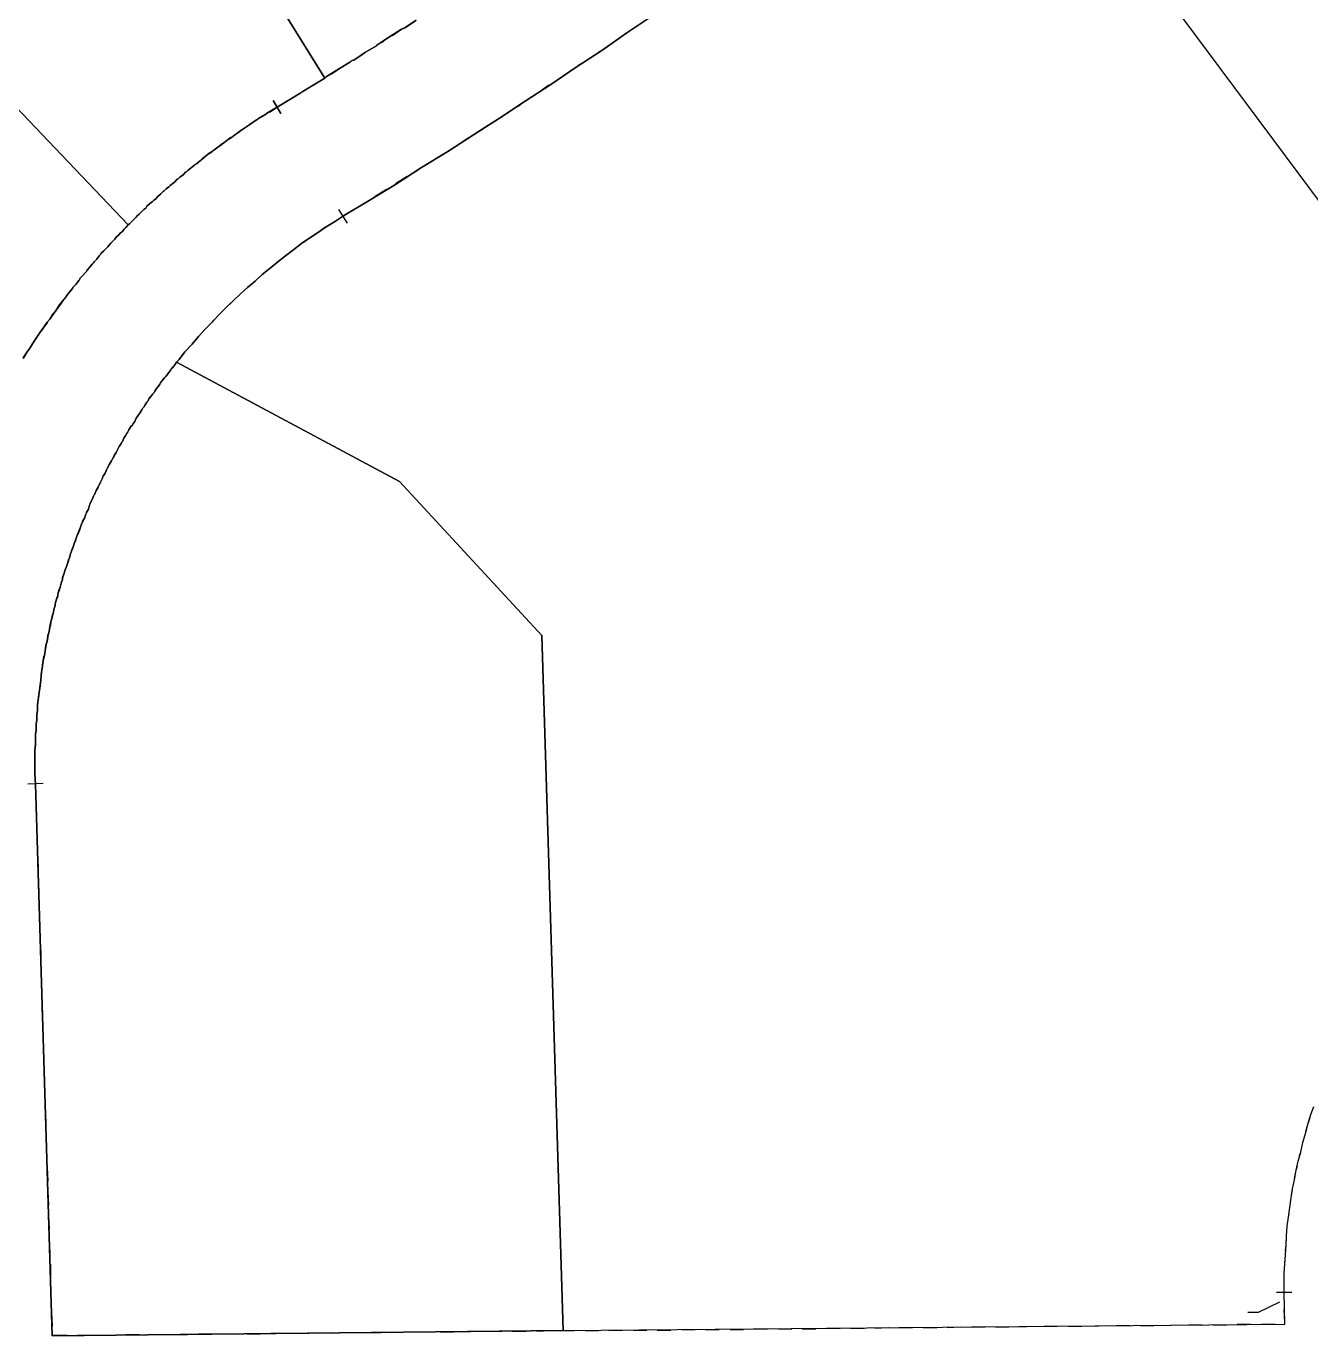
# Model space of a CAD drawing. Extents: x -8 to 2448, y 177 to 3185.
# Drawn here: x 1231.6 to 1710.2, y 1561 to 2048.8 of the extents above; entities that cross this region are included whole.
import ezdxf

# ---------------------------------------------------------------- set-up
doc = ezdxf.new("R2010")
doc.units = 0
doc.layers.add('Cadastral_Map', color=7, linetype='CONTINUOUS')

msp = doc.modelspace()

# ---------------------------------------------------------------- linework, layer by layer
at = {"layer": 'Cadastral_Map', "color": 7}
for points in [[(1799.0792, 1996.0907), (1728.9977, 1962.4905), (1591.4747, 2147.2915)], [(1287.6281, 2118.4914), (1342.8293, 2029.4509)], [(1230.5068, 1925.0503), (1231.9469, 1927.4504), (1232.6669, 1928.4104), (1234.8269, 1931.7704), (1236.987, 1935.1304), (1237.947, 1936.3304), (1239.387, 1938.4904), (1240.347, 1939.6904), (1241.7871, 1941.6104), (1242.7471, 1943.0504), (1243.9471, 1944.9704), (1245.1471, 1946.4105), (1246.3472, 1947.8505), (1246.5872, 1948.3305), (1247.5472, 1949.5305), (1248.7472, 1950.9705), (1248.9872, 1951.4505), (1250.1873, 1952.6505), (1251.1473, 1954.0905), (1251.3873, 1954.3305), (1251.6273, 1954.8105), (1252.5873, 1955.7705), (1253.7873, 1957.2105), (1254.0273, 1957.4505), (1254.2673, 1957.9305), (1255.2274, 1958.8905), (1256.1874, 1960.0905), (1256.6674, 1960.5705), (1256.9074, 1961.0505), (1257.8674, 1962.0105), (1258.8274, 1963.2105), (1259.3075, 1963.6905), (1259.5475, 1964.1705), (1260.5075, 1965.1306), (1261.4675, 1966.0906), (1261.9475, 1966.5706), (1262.4275, 1967.0506), (1263.1475, 1968.0106), (1264.1076, 1968.9706), (1264.5876, 1969.4506), (1265.0676, 1970.1706), (1266.0276, 1970.8906), (1266.7476, 1971.8506), (1267.4676, 1972.3306), (1267.9476, 1973.0506), (1268.6677, 1973.7706), (1269.6277, 1974.7306), (1270.1077, 1975.2106), (1270.8277, 1975.9306), (1271.7877, 1976.8906), (1272.5077, 1977.6106), (1272.9878, 1978.0906), (1273.7078, 1978.8106), (1274.6678, 1979.7706), (1275.3878, 1980.4906), (1276.1078, 1980.9706), (1276.5878, 1981.6906), (1277.5479, 1982.6506), (1278.5079, 1983.3707), (1278.9879, 1983.8507), (1279.7079, 1984.3307), (1280.6679, 1985.2907), (1281.6279, 1986.2507), (1282.108, 1986.7307), (1282.588, 1987.2107), (1283.788, 1988.1707), (1284.748, 1988.8907), (1285.228, 1989.3707), (1285.708, 1989.8507), (1286.9081, 1990.8107), (1287.8681, 1991.7707), (1288.3481, 1992.0107), (1288.8281, 1992.4907), (1290.0281, 1993.4507), (1290.9881, 1994.4107), (1291.4682, 1994.6507), (1291.9482, 1995.1307), (1293.1482, 1996.0907), (1294.3482, 1997.0507), (1294.5882, 1997.2907), (1295.0682, 1997.5307), (1296.5083, 1998.7307), (1297.7083, 1999.6907), (1298.1883, 2000.1707), (1299.6283, 2001.3707), (1301.0684, 2002.3308), (1301.5484, 2002.5708), (1302.9884, 2003.7708), (1304.4284, 2004.7308), (1304.6684, 2004.9708), (1306.3485, 2006.1708), (1307.7885, 2007.3708), (1309.7086, 2008.5708), (1311.1486, 2009.7708), (1313.0686, 2010.9708), (1314.5087, 2011.9308), (1316.6687, 2013.3708), (1318.1087, 2014.3308), (1320.5088, 2015.7708), (1321.4688, 2016.4908), (1325.0689, 2018.6508), (1333.9491, 2023.9309), (1334.4291, 2024.4109), (1337.3092, 2026.0909), (1342.8293, 2029.4509), (1343.3093, 2029.9309), (1344.0293, 2030.4109), (1348.3494, 2033.0509), (1352.4295, 2035.4509), (1352.9095, 2035.9309), (1353.6295, 2036.1709), (1357.9496, 2039.0509), (1362.0297, 2041.451), (1362.5097, 2041.931), (1362.9897, 2042.171), (1367.3098, 2045.051), (1371.3899, 2047.691), (1372.1099, 2047.931), (1372.5899, 2048.171), (1376.91, 2051.051)], [(1464.9919, 2052.731), (1455.3917, 2046.251), (1446.0315, 2039.771), (1436.4313, 2033.5309), (1427.0711, 2027.0509), (1417.4709, 2020.8109), (1407.8707, 2014.5708), (1398.2705, 2008.3308), (1388.6703, 2002.0908), (1378.8301, 1996.0907), (1369.2298, 1989.8507), (1359.3896, 1983.8507), (1349.7894, 1978.0906), (1346.4294, 1975.9306), (1343.3093, 1974.0106), (1340.4292, 1972.0906), (1337.3092, 1969.9306), (1334.1891, 1967.7706), (1331.309, 1965.6106), (1328.189, 1963.2105), (1325.3089, 1961.0505), (1322.4288, 1958.6505), (1319.5488, 1956.2505), (1316.9087, 1953.8505), (1314.0286, 1951.4505), (1311.3886, 1949.0505), (1308.5085, 1946.4105), (1305.8685, 1943.7704), (1303.2284, 1941.1304), (1300.8284, 1938.4904), (1298.1883, 1935.8504), (1295.7882, 1933.2104), (1293.3882, 1930.3304), (1290.7481, 1927.4504), (1288.5881, 1924.5703), (1287.6281, 1923.6103), (1286.9081, 1922.6503), (1286.188, 1921.6903), (1285.708, 1921.2103), (1285.468, 1920.7303), (1284.748, 1919.7703), (1284.028, 1918.8103), (1283.548, 1918.3303), (1283.068, 1917.8503), (1282.348, 1916.8903), (1281.6279, 1915.9303), (1281.3879, 1915.4503), (1280.9079, 1914.7303), (1280.1879, 1913.7703), (1279.4679, 1912.8103), (1279.2279, 1912.3303), (1278.7479, 1911.8503), (1278.0279, 1910.8903), (1277.3078, 1909.9303), (1277.0678, 1909.2103), (1276.5878, 1908.7303), (1275.8678, 1907.7702), (1275.3878, 1906.8102), (1274.9078, 1906.3302), (1274.6678, 1905.8502), (1273.9478, 1904.6502), (1273.2278, 1903.6902), (1272.9878, 1903.2102), (1272.5077, 1902.7302), (1272.0277, 1901.5302), (1271.3077, 1900.5702), (1271.0677, 1900.0902), (1270.5877, 1899.6102), (1269.8677, 1898.4102), (1269.3877, 1897.4502), (1268.9077, 1896.9702), (1268.6677, 1896.4902), (1267.9476, 1895.2902), (1267.4676, 1894.0902), (1267.2276, 1893.8502), (1266.9876, 1893.3702), (1266.2676, 1892.1702), (1265.5476, 1890.9702), (1265.3076, 1890.4902), (1265.0676, 1890.0101), (1264.3476, 1888.8101), (1263.8676, 1887.8501), (1263.6275, 1887.3701), (1263.3875, 1886.8901), (1262.6675, 1885.6901), (1261.9475, 1884.4901), (1261.7075, 1884.0101), (1261.4675, 1883.5301), (1260.9875, 1882.3301), (1260.2675, 1881.1301), (1260.0275, 1880.6501), (1260.0275, 1880.4101), (1259.3075, 1878.9701), (1258.8274, 1877.7701), (1258.5874, 1877.5301), (1258.3474, 1877.0501), (1257.6274, 1875.8501), (1257.1474, 1874.4101), (1256.9074, 1874.1701), (1256.6674, 1873.6901), (1256.1874, 1872.4901), (1255.4674, 1871.05), (1255.4674, 1870.81), (1255.2274, 1870.33), (1254.7474, 1868.89), (1254.0273, 1867.69), (1254.0273, 1867.45), (1253.7873, 1866.97), (1253.3073, 1865.53), (1252.5873, 1864.33), (1252.5873, 1863.85), (1252.3473, 1863.61), (1251.8673, 1862.17), (1251.3873, 1860.97), (1251.1473, 1860.49), (1250.9073, 1860.01), (1250.4273, 1858.81), (1249.9472, 1857.37), (1249.9472, 1857.13), (1249.7072, 1856.65), (1249.2272, 1855.21), (1248.7472, 1854.01), (1248.5072, 1853.53), (1248.5072, 1853.29), (1248.0272, 1851.8499), (1247.5472, 1850.4099), (1247.3072, 1850.1699), (1247.3072, 1849.6899), (1246.8272, 1848.2499), (1246.3472, 1846.8099), (1246.1072, 1846.5699), (1246.1072, 1846.3299), (1245.6272, 1844.6499), (1245.1471, 1843.4499), (1245.1471, 1842.9699), (1245.1471, 1842.7299), (1244.6671, 1841.2899), (1244.1871, 1839.8499), (1244.1871, 1839.6099), (1243.9471, 1839.1299), (1243.4671, 1837.6899), (1243.2271, 1836.2499), (1242.9871, 1836.0099), (1242.9871, 1835.7699), (1242.5071, 1834.0898), (1242.2671, 1832.6498), (1242.2671, 1832.4098), (1242.0271, 1832.1698), (1241.7871, 1830.4898), (1241.3071, 1829.0498), (1241.3071, 1828.8098), (1241.3071, 1828.5698), (1240.8271, 1826.8898), (1240.587, 1825.4498), (1240.347, 1825.2098), (1240.347, 1824.9698), (1240.107, 1823.2898), (1239.627, 1821.8498), (1239.627, 1821.6098), (1239.627, 1821.3698), (1239.387, 1819.6898), (1238.907, 1818.2498), (1238.907, 1818.0098), (1238.907, 1817.7698), (1238.667, 1816.0898), (1238.427, 1814.4097), (1238.187, 1814.1697), (1237.947, 1812.4897), (1237.707, 1810.8097), (1237.707, 1810.5697), (1237.467, 1808.8897), (1237.227, 1807.2097), (1237.227, 1806.9697), (1236.987, 1805.0497), (1236.747, 1803.6097), (1236.747, 1803.3697), (1236.747, 1803.1297), (1236.507, 1801.4497), (1236.267, 1799.7697), (1236.267, 1799.5297), (1236.0269, 1797.8497), (1235.7869, 1796.1696), (1235.7869, 1795.9296), (1235.7869, 1794.0096), (1235.5469, 1792.5696), (1235.5469, 1792.3296), (1235.5469, 1790.4096), (1235.3069, 1788.7296), (1235.3069, 1788.4896), (1235.3069, 1786.5696), (1235.0669, 1785.1296), (1235.0669, 1784.8896), (1235.0669, 1782.9696), (1235.0669, 1781.2896), (1234.8269, 1779.1296), (1234.8269, 1777.6895), (1234.8269, 1777.4495), (1234.8269, 1775.5295), (1234.8269, 1773.8495), (1234.8269, 1770.2495), (1235.0669, 1766.4095), (1241.3071, 1560.9684), (1431.6312, 1562.8884), (1700.4371, 1565.2884), (1700.1971, 1577.0485), (1700.1971, 1580.6485), (1700.1971, 1584.2485), (1700.4371, 1587.6085), (1700.6771, 1591.2085), (1700.9171, 1594.8086), (1701.1571, 1598.1686), (1701.3971, 1601.7686), (1701.8771, 1605.1286), (1702.3571, 1608.7286), (1702.8371, 1612.3287), (1703.3171, 1615.6887), (1704.0371, 1619.0487), (1704.7572, 1622.6487), (1705.4772, 1626.0087), (1706.4372, 1629.3688), (1707.1572, 1632.9688), (1708.1172, 1636.3288), (1709.0773, 1639.6888), (1710.0373, 1643.0488), (1711.2373, 1646.4088)], [(1269.6277, 1974.7306), (1270.1077, 1975.2106), (1270.8277, 1975.9306), (1271.7877, 1976.8906), (1272.5077, 1977.6106), (1272.9878, 1978.0906), (1273.7078, 1978.8106), (1274.6678, 1979.7706), (1275.3878, 1980.4906), (1276.1078, 1980.9706), (1276.5878, 1981.6906), (1277.5479, 1982.6506), (1278.5079, 1983.3707), (1278.9879, 1983.8507), (1279.7079, 1984.3307), (1280.6679, 1985.2907), (1281.6279, 1986.2507), (1282.108, 1986.7307), (1282.588, 1987.2107), (1283.788, 1988.1707), (1284.748, 1988.8907), (1285.228, 1989.3707), (1285.708, 1989.8507), (1286.9081, 1990.8107), (1287.8681, 1991.7707), (1288.3481, 1992.0107), (1288.8281, 1992.4907), (1290.0281, 1993.4507), (1290.9881, 1994.4107), (1291.4682, 1994.6507), (1291.9482, 1995.1307), (1293.1482, 1996.0907), (1294.3482, 1997.0507), (1294.5882, 1997.2907), (1295.0682, 1997.5307), (1296.5083, 1998.7307), (1297.7083, 1999.6907), (1298.1883, 2000.1707), (1299.6283, 2001.3707), (1301.0684, 2002.3308), (1301.5484, 2002.5708), (1302.9884, 2003.7708), (1304.4284, 2004.7308), (1304.6684, 2004.9708), (1306.3485, 2006.1708), (1307.7885, 2007.1308), (1308.0285, 2007.3708), (1309.7086, 2008.5708), (1311.1486, 2009.5308), (1311.3886, 2009.7708), (1313.0686, 2010.9708), (1314.5087, 2011.9308), (1316.6687, 2013.3708), (1318.1087, 2014.3308), (1320.5088, 2015.7708), (1321.4688, 2016.4908), (1325.0689, 2018.6508), (1333.9491, 2023.9309), (1334.4291, 2024.4109), (1337.3092, 2026.0909), (1342.8293, 2029.4509), (1343.3093, 2029.9309), (1344.0293, 2030.4109), (1348.3494, 2033.0509), (1352.4295, 2035.4509), (1352.9095, 2035.9309), (1353.6295, 2036.1709), (1357.9496, 2039.0509), (1362.0297, 2041.451), (1362.5097, 2041.931), (1362.9897, 2042.171), (1367.3098, 2045.051), (1371.3899, 2047.691), (1372.1099, 2047.931), (1372.5899, 2048.171), (1376.19, 2050.571)], [(1287.6281, 1923.6103), (1288.5881, 1924.5703), (1290.7481, 1927.4504), (1293.3882, 1930.3304), (1295.7882, 1933.2104), (1298.1883, 1935.8504), (1300.8284, 1938.4904), (1303.2284, 1941.1304), (1305.8685, 1943.7704), (1308.5085, 1946.4105), (1311.3886, 1949.0505), (1314.0286, 1951.4505), (1316.9087, 1953.8505), (1319.5488, 1956.2505), (1322.4288, 1958.6505), (1325.3089, 1961.0505), (1328.189, 1963.2105), (1331.309, 1965.6106), (1334.1891, 1967.7706), (1337.3092, 1969.9306), (1340.4292, 1972.0906), (1343.3093, 1974.0106), (1346.4294, 1975.9306), (1349.7894, 1978.0906), (1359.3896, 1983.8507), (1369.2298, 1989.8507), (1378.8301, 1996.0907), (1388.6703, 2002.0908), (1398.2705, 2008.3308), (1407.8707, 2014.5708), (1417.4709, 2020.8109), (1427.0711, 2027.0509), (1436.4313, 2033.5309), (1446.0315, 2039.771), (1455.3917, 2046.251), (1464.9919, 2052.731)], [(1205.3063, 2042.171), (1269.6277, 1974.7306)], [(1326.5089, 2016.2508), (1323.6289, 2021.0509), (1326.5089, 2016.2508)], [(1351.2295, 1975.4506), (1348.1094, 1980.4906)], [(1269.6277, 1974.7306), (1268.6677, 1973.7706), (1267.9476, 1973.0506), (1267.4676, 1972.3306), (1266.7476, 1971.8506), (1266.0276, 1970.8906), (1265.0676, 1970.1706), (1264.5876, 1969.4506), (1264.1076, 1968.9706), (1263.1475, 1968.0106), (1262.4275, 1967.0506), (1261.9475, 1966.5706), (1261.4675, 1966.0906), (1260.5075, 1965.1306), (1259.5475, 1964.1705), (1259.3075, 1963.6905), (1258.8274, 1963.2105), (1257.8674, 1962.0105), (1256.9074, 1961.0505), (1256.6674, 1960.5705), (1256.1874, 1960.0905), (1255.2274, 1958.8905), (1254.2673, 1957.9305), (1254.0273, 1957.4505), (1253.7873, 1957.2105), (1252.5873, 1955.7705), (1251.6273, 1954.8105), (1251.3873, 1954.3305), (1251.1473, 1954.0905), (1250.1873, 1952.6505), (1248.9872, 1951.4505), (1248.7472, 1950.9705), (1247.5472, 1949.5305), (1246.5872, 1948.3305), (1246.3472, 1947.8505), (1245.1471, 1946.4105), (1244.1871, 1944.9704), (1243.9471, 1944.7304), (1242.7471, 1943.0504), (1241.7871, 1941.6104), (1240.347, 1939.6904), (1239.387, 1938.4904), (1237.947, 1936.3304), (1236.987, 1935.1304), (1234.8269, 1931.7704), (1232.6669, 1928.4104), (1231.9469, 1927.4504), (1230.5068, 1925.0503)], [(1431.6312, 1562.8884), (1241.3071, 1560.9684), (1235.0669, 1766.4095), (1234.8269, 1770.2495), (1234.8269, 1773.8495), (1234.8269, 1775.5295), (1234.8269, 1777.6895), (1234.8269, 1779.1296), (1235.0669, 1781.2896), (1235.0669, 1782.9696), (1235.0669, 1784.8896), (1235.3069, 1786.5696), (1235.3069, 1788.7296), (1235.5469, 1790.4096), (1235.5469, 1792.3296), (1235.7869, 1794.0096), (1235.7869, 1795.9296), (1236.0269, 1797.8497), (1236.267, 1799.7697), (1236.507, 1801.4497), (1236.747, 1803.3697), (1236.987, 1805.0497), (1237.227, 1806.9697), (1237.467, 1808.8897), (1237.707, 1810.5697), (1237.947, 1812.4897), (1238.427, 1814.1697), (1238.667, 1816.0898), (1238.907, 1818.0098), (1239.387, 1819.6898), (1239.627, 1821.6098), (1240.107, 1823.2898), (1240.347, 1825.2098), (1240.8271, 1826.8898), (1241.3071, 1828.8098), (1241.7871, 1830.4898), (1242.0271, 1832.1698), (1242.2671, 1832.4098), (1242.5071, 1834.0898), (1242.9871, 1835.7699), (1243.2271, 1836.0099), (1243.4671, 1837.6899), (1243.9471, 1839.3699), (1244.1871, 1839.8499), (1244.6671, 1841.2899), (1245.1471, 1842.7299), (1245.1471, 1843.2099), (1245.6272, 1844.6499), (1246.1072, 1846.3299), (1246.3472, 1846.8099), (1246.8272, 1848.2499), (1247.3072, 1849.9299), (1247.5472, 1850.4099), (1248.0272, 1851.8499), (1248.5072, 1853.29), (1248.7472, 1853.77), (1249.2272, 1855.21), (1249.7072, 1856.89), (1249.9472, 1857.37), (1250.4273, 1858.81), (1250.9073, 1860.01), (1251.1473, 1860.73), (1251.8673, 1862.17), (1252.3473, 1863.61), (1252.5873, 1863.85), (1252.5873, 1864.33), (1253.3073, 1865.53), (1253.7873, 1866.97), (1254.0273, 1867.45), (1254.0273, 1867.69), (1254.7474, 1868.89), (1255.2274, 1870.33), (1255.4674, 1870.81), (1255.4674, 1871.05), (1256.1874, 1872.4901), (1256.6674, 1873.6901), (1256.9074, 1874.1701), (1257.1474, 1874.4101), (1257.6274, 1875.8501), (1258.3474, 1877.0501), (1258.5874, 1877.5301), (1258.8274, 1877.7701), (1259.3075, 1878.9701), (1260.0275, 1880.4101), (1260.0275, 1880.6501), (1260.2675, 1881.1301), (1260.9875, 1882.3301), (1261.4675, 1883.5301), (1261.7075, 1884.0101), (1261.9475, 1884.4901), (1262.6675, 1885.6901), (1263.3875, 1886.8901), (1263.6275, 1887.3701), (1263.8676, 1887.8501), (1264.3476, 1888.8101), (1265.0676, 1890.0101), (1265.3076, 1890.4902), (1265.5476, 1890.9702), (1266.2676, 1892.1702), (1266.9876, 1893.3702), (1267.2276, 1893.8502), (1267.4676, 1894.0902), (1267.9476, 1895.2902), (1268.6677, 1896.4902), (1268.9077, 1896.9702), (1269.3877, 1897.4502), (1269.8677, 1898.4102), (1270.5877, 1899.6102), (1271.0677, 1900.0902), (1271.3077, 1900.5702), (1272.0277, 1901.5302), (1272.5077, 1902.7302), (1272.9878, 1903.2102), (1273.2278, 1903.6902), (1273.9478, 1904.6502), (1274.6678, 1905.8502), (1274.9078, 1906.3302), (1275.3878, 1906.8102), (1275.8678, 1907.7702), (1276.5878, 1908.7303), (1277.0678, 1909.2103), (1277.3078, 1909.9303), (1278.0279, 1910.8903), (1278.7479, 1911.8503), (1279.2279, 1912.3303), (1279.4679, 1912.8103), (1280.1879, 1913.7703), (1280.9079, 1914.7303), (1281.3879, 1915.4503), (1281.6279, 1915.9303), (1282.348, 1916.8903), (1283.068, 1917.8503), (1283.548, 1918.3303), (1284.028, 1918.8103), (1284.748, 1919.7703), (1285.468, 1920.7303), (1285.708, 1921.2103), (1286.188, 1921.6903), (1286.9081, 1922.6503), (1287.6281, 1923.6103)], [(1431.6312, 1562.8884), (1423.711, 1821.8498), (1370.6699, 1879.2101), (1287.6281, 1923.6103)], [(1237.947, 1766.6495), (1232.1869, 1766.4095)], [(1431.6312, 1562.8884), (1700.4371, 1565.2884), (1700.1971, 1577.0485), (1700.1971, 1580.6485), (1700.1971, 1584.2485), (1700.4371, 1587.6085), (1700.6771, 1591.2085), (1700.9171, 1594.8086), (1701.1571, 1598.1686), (1701.3971, 1601.7686), (1701.8771, 1605.1286), (1702.3571, 1608.7286), (1702.8371, 1612.3287), (1703.3171, 1615.6887), (1704.0371, 1619.0487), (1704.7572, 1622.6487), (1705.4772, 1626.0087), (1706.4372, 1629.3688), (1707.1572, 1632.9688), (1708.1172, 1636.3288), (1709.0773, 1639.6888), (1710.0373, 1643.0488), (1711.2373, 1646.4088)], [(1703.0771, 1577.0485), (1697.317, 1577.0485)], [(1698.517, 1573.4485), (1690.5969, 1569.6084), (1686.7568, 1569.6084)]]:
    msp.add_lwpolyline(points, dxfattribs=at)
at = {"layer": 'Cadastral_Map', "color": 1}
for points in [[(1287.6281, 2118.4914), (1342.8293, 2029.4509), (1337.3092, 2026.0909), (1334.6691, 2024.4109), (1334.1891, 2024.1709), (1333.9491, 2023.9309), (1325.0689, 2018.6508), (1321.4688, 2016.4908), (1320.5088, 2015.7708), (1318.1087, 2014.3308), (1317.8687, 2014.0908), (1316.6687, 2013.3708), (1314.7487, 2012.1708), (1314.5087, 2011.9308), (1313.0686, 2010.9708), (1311.3886, 2009.7708), (1311.1486, 2009.5308), (1309.7086, 2008.5708), (1308.0285, 2007.3708), (1307.7885, 2007.3708), (1307.5485, 2007.1308), (1306.3485, 2006.1708), (1304.6684, 2004.9708), (1304.4284, 2004.9708), (1304.1884, 2004.7308), (1302.9884, 2003.7708), (1301.5484, 2002.5708), (1301.0684, 2002.3308), (1300.8284, 2002.0908), (1299.6283, 2001.3707), (1298.1883, 2000.1707), (1297.9483, 1999.9307), (1297.4683, 1999.6907), (1296.5083, 1998.7307), (1295.0682, 1997.5307), (1294.5882, 1997.2907), (1294.3482, 1997.0507), (1293.1482, 1996.0907), (1291.9482, 1995.1307), (1291.4682, 1994.6507), (1290.9881, 1994.4107), (1290.0281, 1993.4507), (1288.8281, 1992.4907), (1288.3481, 1992.0107), (1287.8681, 1991.7707), (1286.9081, 1990.8107), (1285.708, 1989.8507), (1285.228, 1989.3707), (1284.748, 1988.8907), (1283.788, 1988.1707), (1282.588, 1987.2107), (1282.108, 1986.7307), (1281.6279, 1986.2507), (1280.6679, 1985.2907), (1279.7079, 1984.3307), (1278.9879, 1983.8507), (1278.5079, 1983.3707), (1277.5479, 1982.6506), (1276.5878, 1981.6906), (1276.1078, 1980.9706), (1275.3878, 1980.4906), (1274.6678, 1979.7706), (1273.7078, 1978.8106), (1272.9878, 1978.0906), (1272.5077, 1977.6106), (1271.7877, 1976.8906), (1270.8277, 1975.9306), (1270.1077, 1975.2106), (1269.6277, 1974.7306), (1268.6677, 1973.7706), (1267.9476, 1973.0506), (1267.4676, 1972.3306), (1266.7476, 1971.8506), (1266.0276, 1970.8906), (1265.0676, 1970.1706), (1264.5876, 1969.4506), (1264.1076, 1968.9706), (1263.1475, 1968.0106), (1262.4275, 1967.0506), (1261.9475, 1966.5706), (1261.4675, 1966.0906), (1260.5075, 1965.1306), (1259.5475, 1964.1705), (1259.3075, 1963.6905), (1258.8274, 1963.2105), (1257.8674, 1962.0105), (1256.9074, 1961.0505), (1256.6674, 1960.5705), (1256.1874, 1960.0905), (1255.2274, 1958.8905), (1254.2673, 1957.9305), (1254.0273, 1957.4505), (1253.7873, 1957.2105), (1252.5873, 1955.7705), (1251.6273, 1954.8105), (1251.3873, 1954.3305), (1251.1473, 1954.0905), (1250.1873, 1952.6505), (1249.2272, 1951.6905), (1248.9872, 1951.2105), (1248.7472, 1950.9705), (1247.5472, 1949.5305), (1246.5872, 1948.3305), (1246.5872, 1948.0905), (1246.3472, 1947.8505), (1245.1471, 1946.4105), (1244.1871, 1945.2104), (1244.1871, 1944.9704), (1243.9471, 1944.7304), (1242.7471, 1943.0504), (1241.7871, 1941.8504), (1241.7871, 1941.6104), (1241.5471, 1941.6104), (1240.347, 1939.6904), (1239.387, 1938.4904), (1239.387, 1938.2504), (1237.947, 1936.3304), (1237.227, 1935.1304), (1236.987, 1935.1304), (1234.8269, 1931.7704), (1232.6669, 1928.4104), (1231.9469, 1927.4504), (1230.5068, 1925.2903)], [(1376.91, 2051.051), (1372.5899, 2048.171), (1372.1099, 2047.931), (1371.3899, 2047.691), (1367.3098, 2045.051), (1362.9897, 2042.171), (1362.5097, 2041.931), (1362.0297, 2041.451), (1357.9496, 2039.0509), (1353.6295, 2036.1709), (1352.9095, 2035.9309), (1352.4295, 2035.4509), (1348.3494, 2033.0509), (1344.0293, 2030.4109), (1343.3093, 2029.9309), (1342.8293, 2029.4509), (1287.6281, 2118.4914)], [(1230.5068, 1925.0503), (1231.9469, 1927.4504), (1232.6669, 1928.4104), (1234.8269, 1931.7704), (1236.987, 1935.1304), (1237.947, 1936.3304), (1239.387, 1938.4904), (1240.347, 1939.6904), (1241.7871, 1941.6104), (1242.7471, 1943.0504), (1243.9471, 1944.9704), (1245.1471, 1946.4105), (1246.3472, 1947.8505), (1246.5872, 1948.3305), (1247.5472, 1949.5305), (1248.7472, 1950.9705), (1248.9872, 1951.4505), (1250.1873, 1952.6505), (1251.1473, 1954.0905), (1251.3873, 1954.3305), (1251.6273, 1954.8105), (1252.5873, 1955.7705), (1253.7873, 1957.2105), (1254.0273, 1957.4505), (1254.2673, 1957.9305), (1255.2274, 1958.8905), (1256.1874, 1960.0905), (1256.6674, 1960.5705), (1256.9074, 1961.0505), (1257.8674, 1962.0105), (1258.8274, 1963.2105), (1259.3075, 1963.6905), (1259.5475, 1964.1705), (1260.5075, 1965.1306), (1261.4675, 1966.0906), (1261.9475, 1966.5706), (1262.4275, 1967.0506), (1263.1475, 1968.0106), (1264.1076, 1968.9706), (1264.5876, 1969.4506), (1265.0676, 1970.1706), (1266.0276, 1970.8906), (1266.7476, 1971.8506), (1267.4676, 1972.3306), (1267.9476, 1973.0506), (1268.6677, 1973.7706), (1269.6277, 1974.7306), (1270.1077, 1975.2106), (1270.8277, 1975.9306), (1271.7877, 1976.8906), (1272.5077, 1977.6106), (1272.9878, 1978.0906), (1273.7078, 1978.8106), (1274.6678, 1979.7706), (1275.3878, 1980.4906), (1276.1078, 1980.9706), (1276.5878, 1981.6906), (1277.5479, 1982.6506), (1278.5079, 1983.3707), (1278.9879, 1983.8507), (1279.7079, 1984.3307), (1280.6679, 1985.2907), (1281.6279, 1986.2507), (1282.108, 1986.7307), (1282.588, 1987.2107), (1283.788, 1988.1707), (1284.748, 1988.8907), (1285.228, 1989.3707), (1285.708, 1989.8507), (1286.9081, 1990.8107), (1287.8681, 1991.7707), (1288.3481, 1992.0107), (1288.8281, 1992.4907), (1290.0281, 1993.4507), (1290.9881, 1994.4107), (1291.4682, 1994.6507), (1291.9482, 1995.1307), (1293.1482, 1996.0907), (1294.3482, 1997.0507), (1294.5882, 1997.2907), (1295.0682, 1997.5307), (1296.5083, 1998.7307), (1297.7083, 1999.6907), (1298.1883, 2000.1707), (1299.6283, 2001.3707), (1301.0684, 2002.3308), (1301.5484, 2002.5708), (1302.9884, 2003.7708), (1304.4284, 2004.7308), (1304.6684, 2004.9708), (1306.3485, 2006.1708), (1307.7885, 2007.3708), (1309.7086, 2008.5708), (1311.1486, 2009.7708), (1313.0686, 2010.9708), (1314.5087, 2011.9308), (1316.6687, 2013.3708), (1318.1087, 2014.3308), (1320.5088, 2015.7708), (1321.4688, 2016.4908), (1325.0689, 2018.6508), (1333.9491, 2023.9309), (1334.4291, 2024.4109), (1337.3092, 2026.0909), (1342.8293, 2029.4509), (1343.3093, 2029.9309), (1344.0293, 2030.4109), (1348.3494, 2033.0509), (1352.4295, 2035.4509), (1352.9095, 2035.9309), (1353.6295, 2036.1709), (1357.9496, 2039.0509), (1362.0297, 2041.451), (1362.5097, 2041.931), (1362.9897, 2042.171), (1367.3098, 2045.051), (1371.3899, 2047.691), (1372.1099, 2047.931), (1372.5899, 2048.171), (1376.91, 2051.051)], [(1235.0669, 1766.4095), (1241.3071, 1560.9684), (1431.6312, 1562.8884), (1423.711, 1821.8498), (1370.6699, 1879.2101), (1287.6281, 1923.6103), (1286.9081, 1922.6503), (1286.188, 1921.6903), (1285.708, 1921.2103), (1285.468, 1920.7303), (1284.748, 1919.7703), (1284.028, 1918.8103), (1283.548, 1918.3303), (1283.068, 1917.8503), (1282.348, 1916.8903), (1281.6279, 1915.9303), (1281.3879, 1915.4503), (1280.9079, 1914.7303), (1280.1879, 1913.7703), (1279.4679, 1912.8103), (1279.2279, 1912.3303), (1278.7479, 1911.8503), (1278.0279, 1910.8903), (1277.3078, 1909.9303), (1277.0678, 1909.2103), (1276.5878, 1908.7303), (1275.8678, 1907.7702), (1275.3878, 1906.8102), (1274.9078, 1906.3302), (1274.6678, 1905.8502), (1273.9478, 1904.6502), (1273.2278, 1903.6902), (1272.9878, 1903.2102), (1272.5077, 1902.7302), (1272.0277, 1901.5302), (1271.3077, 1900.5702), (1271.0677, 1900.0902), (1270.5877, 1899.6102), (1269.8677, 1898.4102), (1269.3877, 1897.4502), (1268.9077, 1896.9702), (1268.6677, 1896.4902), (1267.9476, 1895.2902), (1267.4676, 1894.0902), (1267.2276, 1893.8502), (1266.9876, 1893.3702), (1266.2676, 1892.1702), (1265.5476, 1890.9702), (1265.3076, 1890.4902), (1265.0676, 1890.0101), (1264.3476, 1888.8101), (1263.8676, 1887.8501), (1263.6275, 1887.3701), (1263.3875, 1886.8901), (1262.6675, 1885.6901), (1261.9475, 1884.4901), (1261.7075, 1884.0101), (1261.4675, 1883.5301), (1260.9875, 1882.3301), (1260.2675, 1881.1301), (1260.0275, 1880.6501), (1260.0275, 1880.4101), (1259.3075, 1878.9701), (1258.8274, 1877.7701), (1258.5874, 1877.5301), (1258.3474, 1877.0501), (1257.6274, 1875.8501), (1257.1474, 1874.4101), (1256.9074, 1874.1701), (1256.6674, 1873.6901), (1256.1874, 1872.4901), (1255.4674, 1871.05), (1255.4674, 1870.81), (1255.2274, 1870.33), (1254.7474, 1868.89), (1254.0273, 1867.69), (1254.0273, 1867.45), (1253.7873, 1866.97), (1253.3073, 1865.53), (1252.5873, 1864.33), (1252.5873, 1863.85), (1252.3473, 1863.61), (1251.8673, 1862.17), (1251.1473, 1860.73), (1250.9073, 1860.01), (1250.4273, 1858.81), (1249.9472, 1857.37), (1249.7072, 1856.89), (1249.2272, 1855.21), (1248.7472, 1853.77), (1248.5072, 1853.29), (1248.0272, 1851.8499), (1247.5472, 1850.4099), (1247.3072, 1849.9299), (1246.8272, 1848.2499), (1246.3472, 1846.8099), (1246.1072, 1846.3299), (1245.6272, 1844.6499), (1245.1471, 1843.2099), (1245.1471, 1842.7299), (1244.6671, 1841.2899), (1244.1871, 1839.8499), (1243.9471, 1839.3699), (1243.4671, 1837.6899), (1243.2271, 1836.0099), (1242.9871, 1835.7699), (1242.5071, 1834.0898), (1242.2671, 1832.4098), (1242.0271, 1832.1698), (1241.7871, 1830.4898), (1241.3071, 1828.8098), (1240.8271, 1826.8898), (1240.347, 1825.2098), (1240.107, 1823.2898), (1239.627, 1821.6098), (1239.387, 1819.6898), (1238.907, 1818.0098), (1238.667, 1816.0898), (1238.427, 1814.4097), (1237.947, 1812.4897), (1237.707, 1810.5697), (1237.467, 1808.8897), (1237.227, 1806.9697), (1236.987, 1805.0497), (1236.747, 1803.3697), (1236.507, 1801.4497), (1236.267, 1799.7697), (1236.0269, 1797.8497), (1235.7869, 1795.9296), (1235.7869, 1794.0096), (1235.5469, 1792.3296), (1235.5469, 1790.4096), (1235.3069, 1788.7296), (1235.3069, 1786.5696), (1235.0669, 1784.8896), (1235.0669, 1782.9696), (1235.0669, 1781.2896), (1234.8269, 1779.1296), (1234.8269, 1777.6895), (1234.8269, 1775.5295), (1234.8269, 1773.8495), (1234.8269, 1770.2495), (1235.0669, 1766.4095)]]:
    msp.add_lwpolyline(points, dxfattribs=at)
at = {"layer": 'Cadastral_Map', "color": 2}
for points in [[(1230.5068, 1925.2903), (1231.9469, 1927.4504), (1232.6669, 1928.4104), (1234.8269, 1931.7704), (1236.987, 1935.1304), (1237.227, 1935.1304), (1237.947, 1936.3304), (1239.387, 1938.2504), (1239.387, 1938.4904), (1240.347, 1939.6904), (1241.5471, 1941.6104), (1241.7871, 1941.6104), (1241.7871, 1941.8504), (1242.7471, 1943.0504), (1243.9471, 1944.7304), (1244.1871, 1944.9704), (1244.1871, 1945.2104), (1245.1471, 1946.4105), (1246.3472, 1947.8505), (1246.5872, 1948.0905), (1246.5872, 1948.3305), (1247.5472, 1949.5305), (1248.7472, 1950.9705), (1248.9872, 1951.2105), (1249.2272, 1951.6905), (1250.1873, 1952.6505), (1251.1473, 1954.0905), (1251.3873, 1954.3305), (1251.6273, 1954.8105), (1252.5873, 1955.7705), (1253.7873, 1957.2105), (1254.0273, 1957.4505), (1254.2673, 1957.9305), (1255.2274, 1958.8905), (1256.1874, 1960.0905), (1256.6674, 1960.5705), (1256.9074, 1961.0505), (1257.8674, 1962.0105), (1258.8274, 1963.2105), (1259.3075, 1963.6905), (1259.5475, 1964.1705), (1260.5075, 1965.1306), (1261.4675, 1966.0906), (1261.9475, 1966.5706), (1262.4275, 1967.0506), (1263.1475, 1968.0106), (1264.1076, 1968.9706), (1264.5876, 1969.4506), (1265.0676, 1970.1706), (1266.0276, 1970.8906), (1266.7476, 1971.8506), (1267.4676, 1972.3306), (1267.9476, 1973.0506), (1268.6677, 1973.7706), (1269.6277, 1974.7306), (1270.1077, 1975.2106), (1270.8277, 1975.9306), (1271.7877, 1976.8906), (1272.5077, 1977.6106), (1272.9878, 1978.0906), (1273.7078, 1978.8106), (1274.6678, 1979.7706), (1275.3878, 1980.4906), (1276.1078, 1980.9706), (1276.5878, 1981.6906), (1277.5479, 1982.6506), (1278.5079, 1983.3707), (1278.9879, 1983.8507), (1279.7079, 1984.3307), (1280.6679, 1985.2907), (1281.6279, 1986.2507), (1282.108, 1986.7307), (1282.588, 1987.2107), (1283.788, 1988.1707), (1284.748, 1988.8907), (1285.228, 1989.3707), (1285.708, 1989.8507), (1286.9081, 1990.8107), (1287.8681, 1991.7707), (1288.3481, 1992.0107), (1288.8281, 1992.4907), (1290.0281, 1993.4507), (1290.9881, 1994.4107), (1291.4682, 1994.6507), (1291.9482, 1995.1307), (1293.1482, 1996.0907), (1294.3482, 1997.0507), (1294.5882, 1997.2907), (1295.0682, 1997.5307), (1296.5083, 1998.7307), (1297.4683, 1999.6907), (1297.9483, 1999.9307), (1298.1883, 2000.1707), (1299.6283, 2001.3707), (1300.8284, 2002.0908), (1301.0684, 2002.3308), (1301.5484, 2002.5708), (1302.9884, 2003.7708), (1304.1884, 2004.7308), (1304.4284, 2004.9708), (1304.6684, 2004.9708), (1306.3485, 2006.1708), (1307.5485, 2007.1308), (1307.7885, 2007.3708), (1308.0285, 2007.3708), (1309.7086, 2008.5708), (1311.1486, 2009.5308), (1311.3886, 2009.7708), (1313.0686, 2010.9708), (1314.5087, 2011.9308), (1314.7487, 2012.1708), (1316.6687, 2013.3708), (1317.8687, 2014.0908), (1318.1087, 2014.3308), (1320.5088, 2015.7708), (1321.4688, 2016.4908), (1325.0689, 2018.6508), (1333.9491, 2023.9309), (1334.1891, 2024.1709), (1334.6691, 2024.4109), (1337.3092, 2026.0909), (1342.8293, 2029.4509), (1343.3093, 2029.9309), (1344.0293, 2030.4109), (1348.3494, 2033.0509), (1352.4295, 2035.4509), (1352.9095, 2035.9309), (1353.6295, 2036.1709), (1357.9496, 2039.0509), (1362.0297, 2041.451), (1362.5097, 2041.931), (1362.9897, 2042.171), (1367.3098, 2045.051), (1371.3899, 2047.691), (1372.1099, 2047.931), (1372.5899, 2048.171), (1376.91, 2051.051)], [(1368.0298, 2045.291), (1371.3899, 2047.691), (1372.1099, 2047.931), (1372.1099, 2048.171)], [(1456.3517, 2046.971), (1455.3917, 2046.251), (1452.2717, 2044.091)], [(1360.3497, 2040.491), (1362.0297, 2041.451), (1362.5097, 2041.931), (1362.9897, 2042.171), (1364.6697, 2043.131)], [(1448.9116, 2041.691), (1446.0315, 2039.771), (1444.8315, 2039.0509)], [(1352.9095, 2035.6909), (1352.9095, 2035.9309), (1353.6295, 2036.1709), (1356.9896, 2038.3309)], [(1441.4714, 2036.6509), (1437.1513, 2034.0109)], [(1345.2293, 2030.8909), (1348.3494, 2033.0509), (1349.3094, 2033.5309)], [(1434.0313, 2031.6109), (1429.7112, 2028.9709)], [(1337.5492, 2026.3309), (1341.8693, 2028.9709)], [(1426.3511, 2026.8109), (1422.271, 2023.9309)], [(1329.869, 2021.5309), (1333.9491, 2023.9309), (1334.1891, 2024.1709)], [(1418.9109, 2021.7709), (1417.4709, 2020.8109), (1414.8308, 2018.8908)], [(1314.5087, 2011.9308), (1314.7487, 2012.1708), (1316.6687, 2013.3708), (1317.8687, 2014.0908), (1318.1087, 2014.3308), (1318.8288, 2014.8108)], [(1322.1888, 2016.7308), (1325.0689, 2018.6508), (1326.5089, 2019.3708)], [(1411.4708, 2016.7308), (1407.8707, 2014.5708), (1407.1507, 2014.0908)], [(1307.3085, 2006.8908), (1307.5485, 2007.1308), (1307.7885, 2007.3708), (1308.0285, 2007.3708), (1309.7086, 2008.5708), (1311.1486, 2009.5308), (1311.3886, 2009.7708)], [(1403.7906, 2011.9308), (1399.7105, 2009.2908)], [(1396.3504, 2007.1308), (1392.0303, 2004.2508)], [(1299.8683, 2001.3707), (1300.8284, 2002.0908), (1301.0684, 2002.3308), (1301.5484, 2002.5708), (1302.9884, 2003.7708), (1303.9484, 2004.4908)], [(1388.6703, 2002.0908), (1384.3502, 1999.4507)], [(1292.9082, 1995.8507), (1293.1482, 1996.0907), (1294.3482, 1997.0507), (1294.5882, 1997.2907), (1295.0682, 1997.5307), (1296.5083, 1998.7307), (1296.7483, 1998.9707)], [(1380.9901, 1997.2907), (1378.8301, 1996.0907), (1376.91, 1994.6507)], [(1285.948, 1990.0907), (1286.9081, 1990.8107), (1287.8681, 1991.7707), (1288.3481, 1992.0107), (1288.8281, 1992.4907), (1289.7881, 1993.4507)], [(1373.5499, 1992.7307), (1369.2298, 1990.0907)], [(1279.2279, 1984.0907), (1279.7079, 1984.3307), (1280.6679, 1985.2907), (1281.6279, 1986.2507), (1282.108, 1986.7307), (1282.588, 1987.2107), (1283.068, 1987.4507)], [(1365.8698, 1987.9307), (1361.5497, 1985.2907)], [(1272.7477, 1977.8506), (1272.9878, 1978.0906), (1273.7078, 1978.8106), (1274.6678, 1979.7706), (1275.3878, 1980.4906), (1276.1078, 1980.9706), (1276.3478, 1981.4506)], [(1358.1896, 1983.1306), (1353.8695, 1980.4906)], [(1350.5094, 1978.5706), (1349.7894, 1978.0906), (1346.4294, 1975.9306), (1346.1893, 1975.9306)], [(1266.5076, 1971.3706), (1266.7476, 1971.8506), (1267.4676, 1972.3306), (1267.9476, 1973.0506), (1268.6677, 1973.7706), (1269.6277, 1974.7306), (1269.8677, 1974.9706)], [(1342.8293, 1973.7706), (1340.4292, 1972.0906), (1338.7492, 1970.8906)], [(1260.2675, 1964.8906), (1260.5075, 1965.1306), (1261.4675, 1966.0906), (1261.9475, 1966.5706), (1262.4275, 1967.0506), (1263.1475, 1968.0106), (1263.6275, 1968.4906)], [(1335.3891, 1968.4906), (1334.1891, 1967.7706), (1331.309, 1965.6106)], [(1254.5073, 1958.1705), (1255.2274, 1958.8905), (1256.1874, 1960.0905), (1256.6674, 1960.5705), (1256.9074, 1961.0505), (1257.6274, 1961.7705)], [(1328.189, 1963.2105), (1325.3089, 1961.0505), (1324.3489, 1960.0905)], [(1321.2288, 1957.6905), (1319.5488, 1956.2505), (1317.3887, 1954.3305)], [(1248.7472, 1951.2105), (1248.9872, 1951.2105), (1249.2272, 1951.6905), (1250.1873, 1952.6505), (1251.1473, 1954.0905), (1251.3873, 1954.3305), (1251.6273, 1954.8105), (1251.8673, 1955.0505)], [(1314.2687, 1951.6905), (1314.0286, 1951.4505), (1311.3886, 1949.0505), (1310.6686, 1948.3305)], [(1243.2271, 1944.0104), (1243.9471, 1944.7304), (1244.1871, 1944.9704), (1244.1871, 1945.2104), (1245.1471, 1946.4105), (1246.3472, 1947.8505), (1246.3472, 1947.8505)], [(1307.7885, 1945.6904), (1305.8685, 1943.7704), (1304.1884, 1942.0904)], [(1238.187, 1936.5704), (1239.387, 1938.2504), (1239.387, 1938.4904), (1240.347, 1939.6904), (1241.0671, 1940.6504)], [(1301.3084, 1939.2104), (1300.8284, 1938.4904), (1298.1883, 1935.8504), (1297.9483, 1935.6104)], [(1233.1469, 1929.1304), (1234.8269, 1931.7704), (1235.7869, 1933.2104)], [(1295.3082, 1932.7304), (1293.3882, 1930.3304), (1291.9482, 1928.8903)], [(1289.5481, 1925.7703), (1288.5881, 1924.5703), (1287.6281, 1923.6103), (1286.9081, 1922.6503), (1286.188, 1921.9303)], [(1283.788, 1918.8103), (1283.548, 1918.3303), (1283.068, 1917.8503), (1282.348, 1916.8903), (1281.6279, 1915.9303), (1281.3879, 1915.4503), (1280.9079, 1914.7303), (1280.9079, 1914.7303)], [(1278.5079, 1911.3703), (1278.0279, 1910.8903), (1277.3078, 1909.9303), (1277.0678, 1909.2103), (1276.5878, 1908.7303), (1275.8678, 1907.7702), (1275.6278, 1907.2902)], [(1273.4678, 1903.9302), (1273.2278, 1903.6902), (1272.9878, 1903.2102), (1272.5077, 1902.7302), (1272.0277, 1901.5302), (1271.3077, 1900.5702), (1271.0677, 1900.0902), (1270.8277, 1899.8502)], [(1268.6677, 1896.4902), (1267.9476, 1895.2902), (1267.4676, 1894.0902), (1267.2276, 1893.8502), (1266.9876, 1893.3702), (1266.2676, 1892.1702), (1266.2676, 1892.1702)], [(1264.3476, 1888.5701), (1263.8676, 1887.8501), (1263.6275, 1887.3701), (1263.3875, 1886.8901), (1262.6675, 1885.6901), (1261.9475, 1884.4901), (1261.9475, 1884.2501)], [(1260.0275, 1880.6501), (1260.0275, 1880.4101), (1259.3075, 1878.9701), (1258.8274, 1877.7701), (1258.5874, 1877.5301), (1258.3474, 1877.0501), (1257.8674, 1876.0901)], [(1256.1874, 1872.4901), (1255.4674, 1871.05), (1255.4674, 1870.81), (1255.2274, 1870.33), (1254.7474, 1868.89), (1254.2673, 1867.93)], [(1252.5873, 1864.33), (1252.5873, 1863.85), (1252.3473, 1863.61), (1251.8673, 1862.17), (1251.3873, 1860.97), (1251.1473, 1860.49), (1250.9073, 1860.01), (1250.9073, 1859.53)], [(1249.4672, 1855.93), (1249.2272, 1855.21), (1248.7472, 1854.01), (1248.5072, 1853.53), (1248.5072, 1853.29), (1248.0272, 1851.8499), (1247.7872, 1851.1299)], [(1246.3472, 1847.2899), (1246.3472, 1846.8099), (1246.1072, 1846.5699), (1246.1072, 1846.3299), (1245.6272, 1844.6499), (1245.1471, 1843.4499), (1245.1471, 1842.9699), (1245.1471, 1842.7299), (1244.9071, 1842.4899)], [(1243.9471, 1838.6499), (1243.4671, 1837.6899), (1243.2271, 1836.2499), (1242.9871, 1836.0099), (1242.9871, 1835.7699), (1242.5071, 1834.0898), (1242.5071, 1833.8498)], [(1241.5471, 1830.0098), (1241.3071, 1829.0498), (1241.3071, 1828.8098), (1241.3071, 1828.5698), (1240.8271, 1826.8898), (1240.587, 1825.4498), (1240.347, 1825.2098), (1240.347, 1825.2098)], [(1239.627, 1821.1298), (1239.387, 1819.6898), (1238.907, 1818.2498), (1238.907, 1818.0098), (1238.907, 1817.7698), (1238.667, 1816.3298)], [(1237.947, 1812.2497), (1237.707, 1810.8097), (1237.707, 1810.5697), (1237.467, 1808.8897), (1237.227, 1807.4497)], [(1236.747, 1803.3697), (1236.747, 1803.1297), (1236.507, 1801.4497), (1236.267, 1799.7697), (1236.267, 1799.5297), (1236.0269, 1798.5697)], [(1235.7869, 1794.4896), (1235.7869, 1794.0096), (1235.5469, 1792.5696), (1235.5469, 1792.3296), (1235.5469, 1790.4096), (1235.3069, 1789.4496)], [(1235.0669, 1785.6096), (1235.0669, 1785.1296), (1235.0669, 1784.8896), (1235.0669, 1782.9696), (1235.0669, 1781.2896), (1235.0669, 1780.5696)], [(1234.8269, 1776.4895), (1234.8269, 1775.5295), (1234.8269, 1773.8495), (1234.8269, 1771.4495)], [(1234.8269, 1767.6095), (1235.0669, 1766.4095), (1235.0669, 1762.5695)], [(1235.3069, 1758.4894), (1235.3069, 1753.4494)], [(1235.5469, 1749.6094), (1235.5469, 1744.5694)], [(1235.7869, 1740.4893), (1236.0269, 1735.4493)], [(1236.0269, 1731.6093), (1236.267, 1726.5693)], [(1236.267, 1722.4893), (1236.507, 1717.4492)], [(1236.507, 1713.6092), (1236.747, 1708.5692)], [(1236.987, 1704.4892), (1236.987, 1699.6891)], [(1237.227, 1695.6091), (1237.227, 1690.5691)], [(1237.467, 1686.4891), (1237.467, 1681.689)], [(1237.707, 1677.609), (1237.947, 1672.569)], [(1237.947, 1668.489), (1238.187, 1663.6889)], [(1238.187, 1659.6089), (1238.427, 1654.5689)], [(1238.427, 1650.4889), (1238.667, 1645.6888)], [(1238.907, 1641.6088), (1238.907, 1636.5688)], [(1708.3572, 1637.0488), (1709.0773, 1639.6888), (1709.7973, 1641.8488)], [(1239.147, 1632.4888), (1239.147, 1627.6887)], [(1705.9572, 1628.1687), (1706.4372, 1629.3688), (1707.1572, 1632.9688), (1707.1572, 1633.2088)], [(1239.387, 1623.6087), (1239.627, 1618.5687)], [(1704.0371, 1619.5287), (1704.7572, 1622.6487), (1705.2372, 1624.3287)], [(1239.627, 1614.7287), (1239.867, 1609.6886)], [(1702.5971, 1610.6487), (1702.8371, 1612.3287), (1703.3171, 1615.4487)], [(1239.867, 1605.6086), (1240.107, 1600.5686)], [(1701.3971, 1601.7686), (1701.8771, 1605.1286), (1702.1171, 1606.5686)], [(1240.107, 1596.7286), (1240.347, 1591.6885)], [(1700.6771, 1592.6486), (1700.9171, 1594.8086), (1701.1571, 1597.6886)], [(1240.587, 1587.6085), (1240.587, 1582.5685)], [(1700.1971, 1583.7685), (1700.1971, 1584.2485), (1700.4371, 1587.6085), (1700.4371, 1588.8085)], [(1240.8271, 1578.7285), (1240.8271, 1573.6884)], [(1700.1971, 1574.6485), (1700.1971, 1577.0485), (1700.1971, 1579.6885)], [(1700.4371, 1565.7684), (1700.1971, 1570.8084)], [(1241.0671, 1569.6084), (1241.3071, 1564.5684)], [(1241.7871, 1561.2084), (1246.8272, 1561.2084)], [(1250.6673, 1561.2084), (1255.7074, 1561.2084)], [(1259.7875, 1561.2084), (1264.8276, 1561.2084)], [(1268.6677, 1561.4484), (1273.7078, 1561.4484)], [(1277.7879, 1561.4484), (1282.828, 1561.4484)], [(1286.668, 1561.4484), (1291.7082, 1561.4484)], [(1295.7882, 1561.6884), (1300.8284, 1561.6884)], [(1304.6684, 1561.6884), (1309.7086, 1561.6884)], [(1313.7886, 1561.6884), (1318.8288, 1561.6884)], [(1322.6688, 1561.9284), (1327.7089, 1561.9284)], [(1331.789, 1561.9284), (1336.8291, 1561.9284)], [(1340.6692, 1561.9284), (1345.7093, 1562.1684)], [(1349.7894, 1562.1684), (1354.8295, 1562.1684)], [(1358.6696, 1562.1684), (1363.7097, 1562.1684)], [(1367.7898, 1562.1684), (1372.8299, 1562.4084)], [(1376.67, 1562.4084), (1381.7101, 1562.4084)], [(1385.7902, 1562.4084), (1390.8303, 1562.4084)], [(1394.6704, 1562.4084), (1399.7105, 1562.6484)], [(1403.7906, 1562.6484), (1408.8307, 1562.6484)], [(1412.6708, 1562.6484), (1417.7109, 1562.6484)], [(1421.791, 1562.6484), (1426.8311, 1562.8884)], [(1430.6712, 1562.8884), (1431.6312, 1562.8884), (1435.7113, 1562.8884)], [(1439.7914, 1562.8884), (1444.8315, 1562.8884)], [(1448.6716, 1562.8884), (1453.7117, 1563.1284)], [(1457.7918, 1563.1284), (1462.8319, 1563.1284)], [(1466.672, 1563.1284), (1471.7121, 1563.1284)], [(1475.7922, 1563.3684), (1480.8323, 1563.3684)], [(1484.6724, 1563.3684), (1489.7125, 1563.3684)], [(1493.7926, 1563.3684), (1498.8327, 1563.3684)], [(1502.6728, 1563.6084), (1507.7129, 1563.6084)], [(1511.793, 1563.6084), (1516.8331, 1563.6084)], [(1520.6731, 1563.6084), (1525.7133, 1563.6084)], [(1529.7933, 1563.8484), (1534.8334, 1563.8484)], [(1538.6735, 1563.8484), (1543.7137, 1563.8484)], [(1547.7937, 1563.8484), (1552.8339, 1564.0884)], [(1556.6739, 1564.0884), (1561.714, 1564.0884)], [(1565.7941, 1564.0884), (1570.8342, 1564.0884)], [(1574.6743, 1564.0884), (1579.7144, 1564.3284)], [(1583.7945, 1564.3284), (1588.8346, 1564.3284)], [(1592.6747, 1564.3284), (1597.7148, 1564.3284)], [(1601.7949, 1564.3284), (1606.835, 1564.5684)], [(1610.6751, 1564.5684), (1615.7152, 1564.5684)], [(1619.7953, 1564.5684), (1624.8354, 1564.5684)], [(1628.6755, 1564.5684), (1633.7156, 1564.8084)], [(1637.7957, 1564.8084), (1642.8358, 1564.8084)], [(1646.6759, 1564.8084), (1651.716, 1564.8084)], [(1655.7961, 1564.8084), (1660.8362, 1565.0484)], [(1664.6763, 1565.0484), (1669.7164, 1565.0484)], [(1673.7965, 1565.0484), (1678.8366, 1565.0484)], [(1682.6767, 1565.2884), (1687.7168, 1565.2884)], [(1691.7969, 1565.2884), (1696.837, 1565.2884)]]:
    msp.add_lwpolyline(points, dxfattribs=at)
at = {"layer": 'Cadastral_Map', "color": 1}
msp.add_lwpolyline([(1431.6312, 1562.8884), (1241.3071, 1560.9684), (1235.0669, 1766.4095), (1234.8269, 1770.2495), (1234.8269, 1773.8495), (1234.8269, 1775.5295), (1234.8269, 1777.4495), (1234.8269, 1777.6895), (1234.8269, 1779.1296), (1235.0669, 1781.2896), (1235.0669, 1782.9696), (1235.0669, 1784.8896), (1235.0669, 1785.1296), (1235.3069, 1786.5696), (1235.3069, 1788.4896), (1235.3069, 1788.7296), (1235.5469, 1790.4096), (1235.5469, 1792.3296), (1235.5469, 1792.5696), (1235.7869, 1794.0096), (1235.7869, 1795.9296), (1235.7869, 1796.1696), (1236.0269, 1797.8497), (1236.267, 1799.5297), (1236.267, 1799.7697), (1236.507, 1801.4497), (1236.747, 1803.1297), (1236.747, 1803.3697), (1236.747, 1803.6097), (1236.987, 1805.0497), (1237.227, 1806.9697), (1237.227, 1807.2097), (1237.467, 1808.8897), (1237.707, 1810.5697), (1237.707, 1810.8097), (1237.947, 1812.4897), (1238.187, 1814.1697), (1238.427, 1814.4097), (1238.667, 1816.0898), (1238.907, 1817.7698), (1238.907, 1818.0098), (1238.907, 1818.2498), (1239.387, 1819.6898), (1239.627, 1821.3698), (1239.627, 1821.6098), (1239.627, 1821.8498), (1240.107, 1823.2898), (1240.347, 1824.9698), (1240.347, 1825.2098), (1240.587, 1825.4498), (1240.8271, 1826.8898), (1241.3071, 1828.5698), (1241.3071, 1828.8098), (1241.3071, 1829.0498), (1241.7871, 1830.4898), (1242.0271, 1832.1698), (1242.2671, 1832.4098), (1242.2671, 1832.6498), (1242.5071, 1834.0898), (1242.9871, 1835.7699), (1242.9871, 1836.0099), (1243.2271, 1836.2499), (1243.4671, 1837.6899), (1243.9471, 1839.1299), (1244.1871, 1839.6099), (1244.1871, 1839.8499), (1244.6671, 1841.2899), (1245.1471, 1842.7299), (1245.1471, 1842.9699), (1245.1471, 1843.4499), (1245.6272, 1844.6499), (1246.1072, 1846.3299), (1246.1072, 1846.5699), (1246.3472, 1846.8099), (1246.8272, 1848.2499), (1247.3072, 1849.6899), (1247.3072, 1850.1699), (1247.5472, 1850.4099), (1248.0272, 1851.8499), (1248.5072, 1853.29), (1248.5072, 1853.53), (1248.7472, 1854.01), (1249.2272, 1855.21), (1249.7072, 1856.65), (1249.9472, 1857.13), (1249.9472, 1857.37), (1250.4273, 1858.81), (1250.9073, 1860.01), (1251.1473, 1860.49), (1251.3873, 1860.97), (1251.8673, 1862.17), (1252.3473, 1863.61), (1252.5873, 1863.85), (1252.5873, 1864.33), (1253.3073, 1865.53), (1253.7873, 1866.97), (1254.0273, 1867.45), (1254.0273, 1867.69), (1254.7474, 1868.89), (1255.2274, 1870.33), (1255.4674, 1870.81), (1255.4674, 1871.05), (1256.1874, 1872.4901), (1256.6674, 1873.6901), (1256.9074, 1874.1701), (1257.1474, 1874.4101), (1257.6274, 1875.8501), (1258.3474, 1877.0501), (1258.5874, 1877.5301), (1258.8274, 1877.7701), (1259.3075, 1878.9701), (1260.0275, 1880.4101), (1260.0275, 1880.6501), (1260.2675, 1881.1301), (1260.9875, 1882.3301), (1261.4675, 1883.5301), (1261.7075, 1884.0101), (1261.9475, 1884.4901), (1262.6675, 1885.6901), (1263.3875, 1886.8901), (1263.6275, 1887.3701), (1263.8676, 1887.8501), (1264.3476, 1888.8101), (1265.0676, 1890.0101), (1265.3076, 1890.4902), (1265.5476, 1890.9702), (1266.2676, 1892.1702), (1266.9876, 1893.3702), (1267.2276, 1893.8502), (1267.4676, 1894.0902), (1267.9476, 1895.2902), (1268.6677, 1896.4902), (1268.9077, 1896.9702), (1269.3877, 1897.4502), (1269.8677, 1898.4102), (1270.5877, 1899.6102), (1271.0677, 1900.0902), (1271.3077, 1900.5702), (1272.0277, 1901.5302), (1272.5077, 1902.7302), (1272.9878, 1903.2102), (1273.2278, 1903.6902), (1273.9478, 1904.6502), (1274.6678, 1905.8502), (1274.9078, 1906.3302), (1275.3878, 1906.8102), (1275.8678, 1907.7702), (1276.5878, 1908.7303), (1277.0678, 1909.2103), (1277.3078, 1909.9303), (1278.0279, 1910.8903), (1278.7479, 1911.8503), (1279.2279, 1912.3303), (1279.4679, 1912.8103), (1280.1879, 1913.7703), (1280.9079, 1914.7303), (1281.3879, 1915.4503), (1281.6279, 1915.9303), (1282.348, 1916.8903), (1283.068, 1917.8503), (1283.548, 1918.3303), (1284.028, 1918.8103), (1284.748, 1919.7703), (1285.468, 1920.7303), (1285.708, 1921.2103), (1286.188, 1921.6903), (1286.9081, 1922.6503), (1287.6281, 1923.6103), (1370.6699, 1879.2101), (1423.711, 1821.8498), (1431.6312, 1562.8884), (1431.6312, 1562.8884)], close=True, dxfattribs=at)
at = {"layer": 'Cadastral_Map', "color": 7}
msp.add_lwpolyline([(1235.0669, 1766.4095), (1241.3071, 1560.9684), (1431.6312, 1562.8884), (1423.711, 1821.8498), (1370.6699, 1879.2101), (1287.6281, 1923.6103), (1286.9081, 1922.6503), (1286.188, 1921.6903), (1285.708, 1921.2103), (1285.468, 1920.7303), (1284.748, 1919.7703), (1284.028, 1918.8103), (1283.548, 1918.3303), (1283.068, 1917.8503), (1282.348, 1916.8903), (1281.6279, 1915.9303), (1281.3879, 1915.4503), (1280.9079, 1914.7303), (1280.1879, 1913.7703), (1279.4679, 1912.8103), (1279.2279, 1912.3303), (1278.7479, 1911.8503), (1278.0279, 1910.8903), (1277.3078, 1909.9303), (1277.0678, 1909.2103), (1276.5878, 1908.7303), (1275.8678, 1907.7702), (1275.3878, 1906.8102), (1274.9078, 1906.3302), (1274.6678, 1905.8502), (1273.9478, 1904.6502), (1273.2278, 1903.6902), (1272.9878, 1903.2102), (1272.5077, 1902.7302), (1272.0277, 1901.5302), (1271.3077, 1900.5702), (1271.0677, 1900.0902), (1270.5877, 1899.6102), (1269.8677, 1898.4102), (1269.3877, 1897.4502), (1268.9077, 1896.9702), (1268.6677, 1896.4902), (1267.9476, 1895.2902), (1267.4676, 1894.0902), (1267.2276, 1893.8502), (1266.9876, 1893.3702), (1266.2676, 1892.1702), (1265.5476, 1890.9702), (1265.3076, 1890.4902), (1265.0676, 1890.0101), (1264.3476, 1888.8101), (1263.8676, 1887.8501), (1263.6275, 1887.3701), (1263.3875, 1886.8901), (1262.6675, 1885.6901), (1261.9475, 1884.4901), (1261.7075, 1884.0101), (1261.4675, 1883.5301), (1260.9875, 1882.3301), (1260.2675, 1881.1301), (1260.0275, 1880.6501), (1260.0275, 1880.4101), (1259.3075, 1878.9701), (1258.8274, 1877.7701), (1258.5874, 1877.5301), (1258.3474, 1877.0501), (1257.6274, 1875.8501), (1257.1474, 1874.4101), (1256.9074, 1874.1701), (1256.6674, 1873.6901), (1256.1874, 1872.4901), (1255.4674, 1871.05), (1255.4674, 1870.81), (1255.2274, 1870.33), (1254.7474, 1868.89), (1254.0273, 1867.69), (1254.0273, 1867.45), (1253.7873, 1866.97), (1253.3073, 1865.53), (1252.5873, 1864.33), (1252.5873, 1863.85), (1252.3473, 1863.61), (1251.8673, 1862.17), (1251.1473, 1860.73), (1250.9073, 1860.01), (1250.4273, 1858.81), (1249.9472, 1857.37), (1249.7072, 1856.89), (1249.2272, 1855.21), (1248.7472, 1853.77), (1248.5072, 1853.29), (1248.0272, 1851.8499), (1247.5472, 1850.4099), (1247.3072, 1849.9299), (1246.8272, 1848.2499), (1246.3472, 1846.8099), (1246.1072, 1846.3299), (1245.6272, 1844.6499), (1245.1471, 1843.2099), (1245.1471, 1842.7299), (1244.6671, 1841.2899), (1244.1871, 1839.8499), (1243.9471, 1839.3699), (1243.4671, 1837.6899), (1243.2271, 1836.0099), (1242.9871, 1835.7699), (1242.5071, 1834.0898), (1242.2671, 1832.4098), (1242.0271, 1832.1698), (1241.7871, 1830.4898), (1241.3071, 1828.8098), (1240.8271, 1826.8898), (1240.347, 1825.2098), (1240.107, 1823.2898), (1239.627, 1821.6098), (1239.387, 1819.6898), (1238.907, 1818.0098), (1238.667, 1816.0898), (1238.427, 1814.4097), (1237.947, 1812.4897), (1237.707, 1810.5697), (1237.467, 1808.8897), (1237.227, 1806.9697), (1236.987, 1805.0497), (1236.747, 1803.3697), (1236.507, 1801.4497), (1236.267, 1799.7697), (1236.0269, 1797.8497), (1235.7869, 1795.9296), (1235.7869, 1794.0096), (1235.5469, 1792.3296), (1235.5469, 1790.4096), (1235.3069, 1788.7296), (1235.3069, 1786.5696), (1235.0669, 1784.8896), (1235.0669, 1782.9696), (1235.0669, 1781.2896), (1234.8269, 1779.1296), (1234.8269, 1777.6895), (1234.8269, 1775.5295), (1234.8269, 1773.8495), (1234.8269, 1770.2495), (1235.0669, 1766.4095), (1235.0669, 1766.4095)], close=True, dxfattribs=at)

doc.saveas('drawing.dxf')
